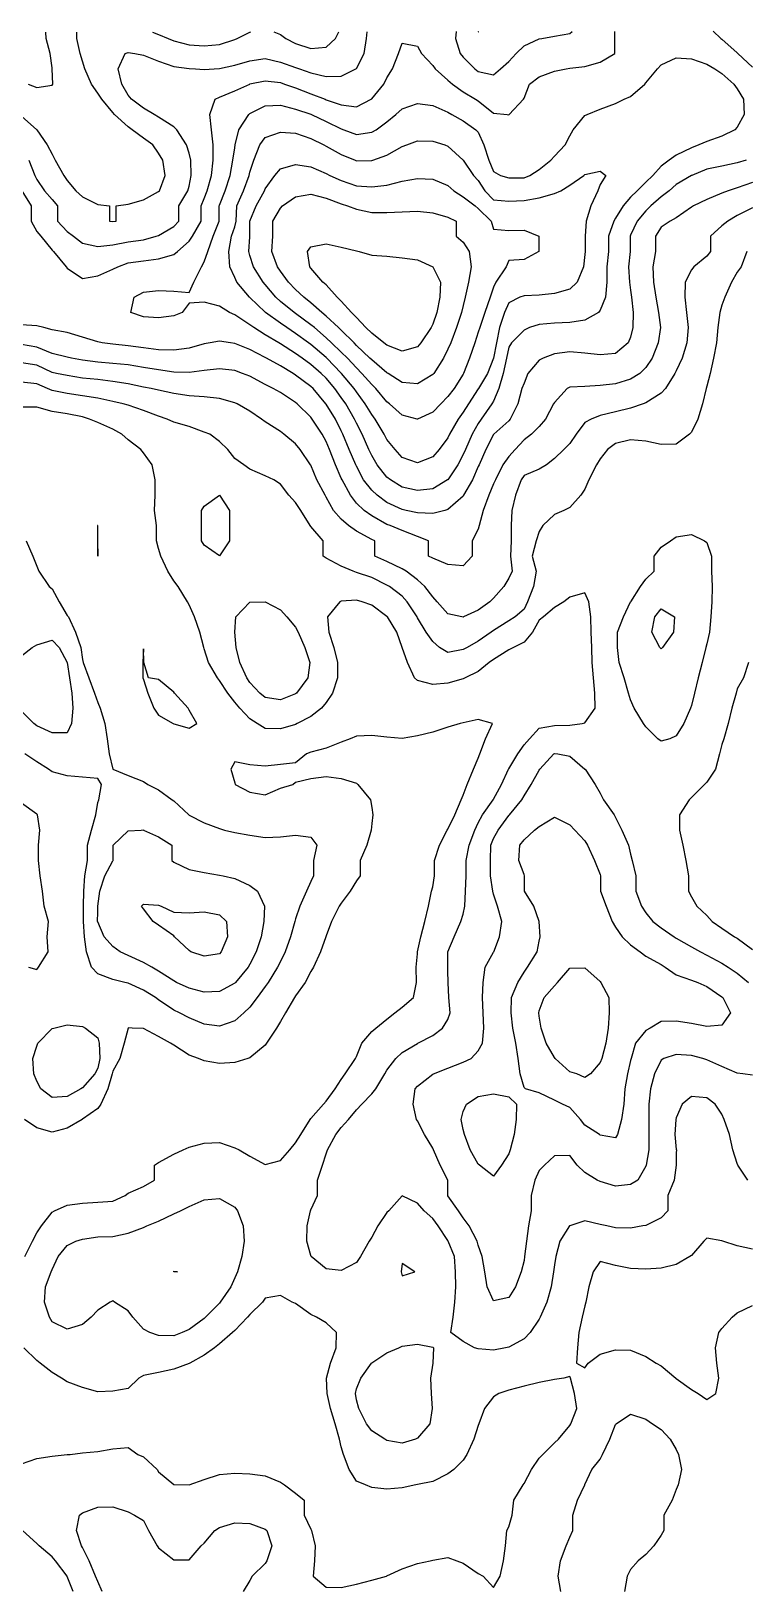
# Model space of a CAD drawing. Header units: inches. Extents: x 450896 to 463247, y 7386701 to 7399440.
# Drawn here: x 456717 to 458089, y 7396433 to 7399431 of the extents above; entities that cross this region are included whole.
import ezdxf

# ---------------------------------------------------------------- set-up
doc = ezdxf.new("R2010")
doc.units = ezdxf.units.IN
doc.header["$MEASUREMENT"] = 0

msp = doc.modelspace()

# ---------------------------------------------------------------- linework, layer by layer
for points, elevation in [([(456698, 7399267.8), (456727.2, 7399241.7), (456727.3, 7399241.6), (456747.4, 7399212.4), (456756.6, 7399194.8), (456762.8, 7399183.1), (456779.3, 7399153.8), (456785.9, 7399144.2), (456802.6, 7399124.5), (456815.2, 7399112.9), (456844.5, 7399098), (456866.9, 7399095.2), (456866.9, 7399066), (456873.7, 7399065.3), (456879.9, 7399066), (456879.9, 7399095.2), (456903, 7399098.4), (456932.3, 7399106.8), (456961.6, 7399122.9), (456963.4, 7399124.5), (456974.4, 7399153.8), (456969.5, 7399183.1), (456961.6, 7399196.7), (456950.2, 7399212.4), (456932.3, 7399225.8), (456910.7, 7399241.7), (456903, 7399247.1), (456877.1, 7399271), (456873.7, 7399274.7), (456852.3, 7399300.3), (456844.5, 7399312), (456832.8, 7399329.5), (456820, 7399358.8), (456815.2, 7399373.9), (456810.5, 7399388.1), (456804.3, 7399417.4), (456804.6, 7399429.3)], 840), ([(456698.5, 7399124.5), (456716.5, 7399095.2), (456716.5, 7399066), (456727.3, 7399046), (456735, 7399036.7), (456756.6, 7399010.2), (456759.2, 7399007.4), (456783.9, 7398978.1), (456785.9, 7398975.5), (456815.2, 7398955.8), (456844.5, 7398960.8), (456873.7, 7398973.5), (456882.9, 7398978.1), (456903, 7398985.6), (456932.3, 7398989.7), (456961.6, 7398993.4), (456990.9, 7399001.7), (456997.9, 7399007.4), (457020.2, 7399027.4), (457026.5, 7399036.7), (457043.2, 7399066), (457043.2, 7399095.2), (457049.5, 7399109.5), (457055.3, 7399124.5), (457063.2, 7399153.8), (457066.4, 7399183.1), (457066.3, 7399212.4), (457063.3, 7399241.7), (457060, 7399271), (457070.6, 7399300.3), (457078.8, 7399304.3), (457108, 7399316.8), (457136.8, 7399329.5), (457137.3, 7399329.7), (457166.6, 7399335.5), (457195.9, 7399332.3), (457203.9, 7399329.5), (457225.2, 7399322.1), (457254.5, 7399310.7), (457282.1, 7399300.3), (457283.8, 7399299.5), (457313, 7399289.9), (457342.3, 7399285.8), (457370.5, 7399300.3), (457371.6, 7399301.2), (457394.7, 7399329.5), (457400.9, 7399341.6), (457411.3, 7399358.8), (457422.9, 7399388.1), (457430.2, 7399408.4), (457459.5, 7399402.6), (457467.5, 7399388.1), (457488.8, 7399365.4), (457493.3, 7399358.8), (457518.1, 7399337.3), (457526.7, 7399329.5), (457547.3, 7399314.4), (457571.1, 7399300.3), (457576.6, 7399297), (457605.9, 7399273.5), (457632.4, 7399271), (457635.2, 7399270.5), (457636.1, 7399271), (457663.4, 7399300.3), (457664.5, 7399302.7), (457675.2, 7399329.5), (457693.8, 7399343.2), (457723.1, 7399354.1), (457745.5, 7399358.8), (457752.4, 7399360), (457781.6, 7399363.2), (457810.9, 7399371.9), (457838.9, 7399388.1), (457839, 7399417.4), (457839.4, 7399431)], 880), ([(456710.4, 7399329.5), (456727.3, 7399323), (456756.6, 7399327.3), (456758, 7399329.5), (456756.8, 7399358.8), (456756.6, 7399360.5), (456753.1, 7399388.1), (456745.5, 7399417.4), (456744.6, 7399429.2)], 820), ([(456711.8, 7399183.1), (456723.5, 7399153.8), (456727.3, 7399146), (456742.3, 7399124.5), (456756.6, 7399107.5), (456767.1, 7399095.2), (456767.1, 7399066), (456785.9, 7399046), (456798, 7399036.7), (456815.2, 7399023.5), (456844.5, 7399017.1), (456873.7, 7399020.3), (456903, 7399026), (456932.3, 7399029.9), (456957, 7399036.7), (456961.6, 7399038.3), (456990.9, 7399055.6), (457000.5, 7399066), (457000.5, 7399095.2), (457018.1, 7399124.5), (457020.2, 7399133.3), (457024.5, 7399153.8), (457023.5, 7399183.1), (457020.2, 7399196.4), (457015, 7399212.4), (456996.4, 7399241.7), (456990.9, 7399247.3), (456961.6, 7399266.1), (456952.8, 7399271), (456932.3, 7399283.4), (456909.6, 7399300.3), (456903, 7399308.2), (456890.6, 7399329.5), (456883.8, 7399358.8), (456897.6, 7399388.1), (456903, 7399390.2), (456916.2, 7399388.1), (456932.3, 7399385), (456961.6, 7399373.5), (456990.9, 7399363.2), (457020.2, 7399359.5), (457032.4, 7399358.8), (457049.5, 7399357.7), (457068.2, 7399358.8), (457078.8, 7399359.4), (457108, 7399366.2), (457137.3, 7399374.1), (457166.6, 7399378.5), (457195.9, 7399371.7), (457225.2, 7399361.3), (457232.5, 7399358.8), (457254.5, 7399351.2), (457283.8, 7399344.4), (457313, 7399344.7), (457341.2, 7399358.8), (457342.3, 7399359.8), (457357.2, 7399388.1), (457361.5, 7399417.4), (457362.5, 7399430.2)], 860), ([(456949.7, 7399429.5), (456961.6, 7399425), (456980, 7399417.4), (456990.9, 7399412.9), (457020.2, 7399404.9), (457049.5, 7399403.2), (457078.8, 7399405.5), (457108, 7399415.6), (457112.9, 7399417.4), (457137.3, 7399429.3), (457139.1, 7399429.8)], 840), ([(457183.5, 7399429.9), (457195.9, 7399424.6), (457206.3, 7399417.4), (457225.2, 7399407.7), (457254.5, 7399397.8), (457283.8, 7399400.7), (457301.9, 7399417.4), (457308.4, 7399430.1)], 840), ([(457533.8, 7399430.5), (457533, 7399417.4), (457542, 7399388.1), (457547.3, 7399381.3), (457570, 7399358.8), (457576.6, 7399353.8), (457605.9, 7399347.3), (457619.5, 7399358.8), (457635.2, 7399372.8), (457649.7, 7399388.1), (457664.5, 7399403.1), (457693.8, 7399416.5), (457699, 7399417.4), (457723.1, 7399421.5), (457752.4, 7399426.7), (457757.3, 7399430.9)], 860), ([(457576.6, 7399430.6), (457576.6, 7399430.3), (457577.8, 7399430.6)], 840), ([(458028.3, 7399431.3), (458042.8, 7399417.4), (458045.2, 7399415.7), (458074.5, 7399389.4), (458075.7, 7399388.1), (458103.8, 7399362.1)], 880), ([(457517.5, 7398568.1), (457488.8, 7398551.1), (457459.5, 7398547.5), (457430.2, 7398554.1), (457407.4, 7398568.1), (457400.9, 7398573.5), (457382, 7398597.4), (457371.6, 7398615), (457366.2, 7398626.7), (457353, 7398655.9), (457342.3, 7398677.1), (457338.5, 7398685.2), (457321.5, 7398714.5), (457313, 7398726.6), (457300.5, 7398743.8), (457283.8, 7398763.6), (457274.3, 7398773.1), (457254.5, 7398790.3), (457237.9, 7398802.4), (457225.2, 7398811.4), (457195.9, 7398829.9), (457192.9, 7398831.7), (457166.6, 7398847.3), (457144.9, 7398861), (457137.3, 7398866.5), (457108, 7398885.9), (457098.2, 7398890.2), (457078.8, 7398902.1), (457049.5, 7398910.2), (457020.2, 7398908.2), (457007.1, 7398890.2), (456990.9, 7398883.5), (456961.6, 7398879.7), (456932.3, 7398881.6), (456908.4, 7398890.2), (456914.5, 7398919.5), (456932.3, 7398929), (456961.6, 7398932.2), (456990.9, 7398931.3), (457020.2, 7398928.4), (457029.1, 7398948.8), (457044.3, 7398978.1), (457049.5, 7398987.5), (457056.1, 7399007.4), (457066.8, 7399036.7), (457078.2, 7399066), (457078.2, 7399095.2), (457078.8, 7399096.6), (457089.5, 7399124.5), (457099.3, 7399153.8), (457104.6, 7399183.1), (457108, 7399206.9), (457109, 7399212.4), (457116, 7399241.7), (457135.1, 7399271), (457137.3, 7399272.9), (457166.6, 7399287.9), (457195.9, 7399288.7), (457225.2, 7399281.5), (457254.5, 7399271.5), (457255.5, 7399271), (457283.8, 7399257.5), (457313, 7399243.3), (457317.6, 7399241.7), (457342.3, 7399232.8), (457371.6, 7399237.1), (457379.8, 7399241.7), (457400.9, 7399256.6), (457418.1, 7399271), (457430.2, 7399282.2), (457459.5, 7399292.2), (457488.8, 7399288.4), (457518.1, 7399275.7), (457525.9, 7399271), (457547.3, 7399258.7), (457572.1, 7399241.7), (457576.6, 7399236.8), (457587.1, 7399212.4), (457596.6, 7399183.1), (457605.9, 7399161.1), (457619.3, 7399153.8), (457635.2, 7399148.9), (457664.5, 7399149.2), (457675.7, 7399153.8), (457693.8, 7399165.3), (457716, 7399183.1), (457723.1, 7399191.1), (457743.5, 7399212.4), (457752.4, 7399230.1), (457758.8, 7399241.7), (457781.6, 7399268.9), (457785.8, 7399271), (457810.9, 7399281.1), (457840.2, 7399292.3), (457857.2, 7399300.3), (457869.5, 7399305.4), (457896.9, 7399329.5), (457898.8, 7399331.9), (457921.2, 7399358.8), (457928.1, 7399366.5), (457957.4, 7399380.1), (457986.7, 7399378), (458015.9, 7399367.9), (458031.3, 7399358.8), (458045.2, 7399350), (458068, 7399329.5), (458074.5, 7399320.1), (458086.6, 7399300.3), (458087.7, 7399271), (458074.5, 7399246.7), (458070.1, 7399241.7), (458045.2, 7399229.2), (458015.9, 7399218.9), (458000.8, 7399212.4), (457986.7, 7399206.7), (457957.4, 7399192.8), (457943.4, 7399183.1), (457928.1, 7399171.5), (457912.1, 7399153.8), (457898.8, 7399141), (457882.4, 7399124.5), (457869.5, 7399111.9), (457855, 7399095.2), (457840.2, 7399071.4), (457837.1, 7399066), (457826.7, 7399036.7), (457826.7, 7399007.4), (457824.1, 7398978.1), (457823.6, 7398948.8), (457821.3, 7398919.5), (457810.9, 7398894.4), (457807.5, 7398890.2), (457781.6, 7398875.3), (457752.4, 7398870.6), (457723.1, 7398869.6), (457693.8, 7398867.2), (457675.3, 7398861), (457664.5, 7398856.3), (457640.5, 7398831.7), (457635.2, 7398823.5), (457630.5, 7398802.4), (457624.6, 7398773.1), (457615.8, 7398743.8), (457605.9, 7398719.5), (457602.7, 7398714.5), (457582.2, 7398685.2), (457576.6, 7398676.7), (457564.9, 7398655.9), (457551.8, 7398626.7), (457547.3, 7398616.9), (457537.4, 7398597.4), (457518.1, 7398568.5), (457517.5, 7398568.1)], 900), ([(457501, 7398626.7), (457488.8, 7398612.3), (457459.5, 7398600.7), (457430.2, 7398611.5), (457416.7, 7398626.7), (457400.9, 7398645.9), (457395.4, 7398655.9), (457377.9, 7398685.2), (457371.6, 7398693.8), (457359.1, 7398714.5), (457342.3, 7398737.4), (457337.9, 7398743.8), (457313.6, 7398773.1), (457313, 7398773.7), (457285.1, 7398802.4), (457283.8, 7398803.6), (457254.5, 7398828.6), (457250.2, 7398831.7), (457225.2, 7398849.5), (457208.1, 7398861), (457195.9, 7398869.6), (457167.1, 7398890.2), (457166.6, 7398890.7), (457137.3, 7398918.7), (457136.5, 7398919.5), (457112.4, 7398948.8), (457108, 7398957.7), (457098.9, 7398978.1), (457097, 7399007.4), (457101.7, 7399036.7), (457108, 7399055.1), (457110.9, 7399066), (457111.9, 7399095.2), (457124.7, 7399124.5), (457135.9, 7399153.8), (457137.3, 7399159.8), (457144.6, 7399183.1), (457156.5, 7399212.4), (457166.6, 7399226.5), (457195.9, 7399237.2), (457225.2, 7399234.9), (457254.5, 7399225.1), (457279.2, 7399212.4), (457283.8, 7399210.1), (457313, 7399193.8), (457339.9, 7399183.1), (457342.3, 7399182.1), (457371.6, 7399182.6), (457373.4, 7399183.1), (457400.9, 7399193), (457430.2, 7399209.2), (457439.1, 7399212.4), (457459.5, 7399220.6), (457488.8, 7399219.9), (457512.5, 7399212.4), (457518.1, 7399210.4), (457547.3, 7399183.1), (457547.3, 7399183), (457567.1, 7399153.8), (457576.6, 7399144.3), (457589, 7399124.5), (457605.9, 7399107.2), (457635.2, 7399104.3), (457664.5, 7399105.9), (457693.8, 7399110.9), (457723.1, 7399119.3), (457735.1, 7399124.5), (457752.4, 7399134.8), (457779.3, 7399153.8), (457781.6, 7399155.9), (457810.9, 7399161.8), (457821.8, 7399153.8), (457810.9, 7399136.6), (457806.8, 7399124.5), (457793.2, 7399095.2), (457784, 7399066), (457782.1, 7399036.7), (457782.1, 7399007.4), (457781.6, 7399001.7), (457779.1, 7398978.1), (457766.8, 7398948.8), (457752.4, 7398934.8), (457723.1, 7398926.5), (457693.8, 7398923.6), (457664.5, 7398922.5), (457656.3, 7398919.5), (457635.2, 7398908.7), (457627.2, 7398890.2), (457617.6, 7398861), (457611.9, 7398831.7), (457605.9, 7398802.4), (457605.9, 7398802.3), (457594.3, 7398773.1), (457576.8, 7398743.8), (457576.6, 7398743.6), (457557.6, 7398714.5), (457547.3, 7398698.5), (457537.8, 7398685.2), (457521.4, 7398655.9), (457518.1, 7398649.1), (457501, 7398626.7)], 920), ([(458091.9, 7399183.1), (458074.5, 7399178), (458045.2, 7399171.9), (458015.9, 7399166.1), (457987.5, 7399153.8), (457986.7, 7399153.4), (457957.4, 7399136.3), (457943.6, 7399124.5), (457928.1, 7399112.4), (457908.5, 7399095.2), (457898.8, 7399085.8), (457882.3, 7399066), (457869.5, 7399038.6), (457868.7, 7399036.7), (457868.7, 7399007.4), (457865.6, 7398978.1), (457867.3, 7398948.8), (457869.5, 7398932.9), (457871.5, 7398919.5), (457874.6, 7398890.2), (457874.1, 7398861), (457869.5, 7398842.8), (457864.9, 7398831.7), (457840.2, 7398811.2), (457810.9, 7398808.8), (457781.6, 7398812.1), (457752.4, 7398814.8), (457723.1, 7398810.7), (457701.2, 7398802.4), (457693.8, 7398798.6), (457672, 7398773.1), (457664.5, 7398754.2), (457660.3, 7398743.8), (457652.7, 7398714.5), (457638.1, 7398685.2), (457635.2, 7398681.5), (457606.5, 7398655.9), (457605.9, 7398655.3), (457591.1, 7398626.7), (457578, 7398597.4), (457576.6, 7398594.1), (457565.1, 7398568.1), (457548.4, 7398538.8), (457547.3, 7398537.1), (457518.1, 7398511.2), (457512.1, 7398509.5), (457488.8, 7398503.4), (457459.5, 7398505), (457437.9, 7398509.5), (457430.2, 7398511.1), (457400.9, 7398524.8), (457381.9, 7398538.8), (457371.6, 7398548.2), (457356, 7398568.1), (457342.3, 7398594.6), (457341, 7398597.4), (457328.3, 7398626.7), (457316.2, 7398655.9), (457313, 7398662.6), (457301.6, 7398685.2), (457283.8, 7398714.1), (457283.5, 7398714.5), (457258.7, 7398743.8), (457254.5, 7398748), (457225.2, 7398769.9), (457220.3, 7398773.1), (457195.9, 7398787.7), (457169, 7398802.4), (457166.6, 7398803.7), (457137.3, 7398818.7), (457108, 7398830.5), (457099.8, 7398831.7), (457078.8, 7398835.1), (457060.9, 7398831.7), (457049.5, 7398829.8), (457020.2, 7398821.7), (456990.9, 7398817.8), (456961.6, 7398818.6), (456932.3, 7398822.2), (456903, 7398825.8), (456873.7, 7398829), (456853.2, 7398831.7), (456844.5, 7398833.7), (456815.2, 7398842.9), (456785.9, 7398851.6), (456756.6, 7398856.8), (456740.6, 7398861), (456727.3, 7398864.6), (456698, 7398866.7)], 880), ([(457459.9, 7398685.2), (457459.5, 7398685), (457458.7, 7398685.2), (457430.2, 7398692.4), (457405.9, 7398714.5), (457400.9, 7398718.5), (457379.4, 7398743.8), (457371.6, 7398751.4), (457352.6, 7398773.1), (457342.3, 7398783.4), (457324.7, 7398802.4), (457313, 7398814), (457294.3, 7398831.7), (457283.8, 7398841.6), (457261.2, 7398861), (457254.5, 7398866.6), (457225.2, 7398888.1), (457222.2, 7398890.2), (457195.9, 7398911.6), (457187.2, 7398919.5), (457166.6, 7398944.1), (457162.7, 7398948.8), (457143.9, 7398978.1), (457137.3, 7398999.9), (457135.3, 7399007.4), (457137.3, 7399035.9), (457137.4, 7399036.7), (457137.4, 7399066), (457149, 7399095.2), (457165, 7399124.5), (457166.6, 7399128), (457185.3, 7399153.8), (457195.9, 7399166.4), (457225.2, 7399175), (457254.5, 7399170.3), (457283.8, 7399157.5), (457291, 7399153.8), (457313, 7399144), (457342.3, 7399133.6), (457371.6, 7399132.2), (457400.9, 7399135.1), (457430.2, 7399142.9), (457459.5, 7399147.8), (457488.8, 7399146.5), (457518.1, 7399134.7), (457529.3, 7399124.5), (457547.3, 7399112.7), (457570.6, 7399095.2), (457576.6, 7399090.5), (457601.6, 7399066), (457605.9, 7399050.4), (457635.2, 7399047.8), (457664.5, 7399048.6), (457692.8, 7399036.7), (457692.8, 7399007.4), (457664.5, 7398992.4), (457635.2, 7398989.9), (457630.1, 7398978.1), (457610.1, 7398948.8), (457605.9, 7398938.6), (457599.2, 7398919.5), (457589.1, 7398890.2), (457579.3, 7398861), (457576.6, 7398852.5), (457570.1, 7398831.7), (457559.7, 7398802.4), (457548, 7398773.1), (457547.3, 7398771.8), (457529.9, 7398743.8), (457518.1, 7398728.3), (457504.2, 7398714.5), (457488.8, 7398698.2), (457459.9, 7398685.2)], 940), ([(458103.8, 7399140), (458074.5, 7399130.1), (458057.1, 7399124.5), (458045.2, 7399119.9), (458015.9, 7399107.8), (457990.3, 7399095.2), (457986.7, 7399093), (457957.4, 7399072.3), (457945.6, 7399066), (457928.1, 7399054.5), (457917.6, 7399036.7), (457917.6, 7399007.4), (457912.6, 7398978.1), (457913.6, 7398948.8), (457918, 7398919.5), (457923.3, 7398890.2), (457927.1, 7398861), (457922.8, 7398831.7), (457911, 7398802.4), (457898.8, 7398784.4), (457887.2, 7398773.1), (457869.5, 7398761.7), (457840.2, 7398752.8), (457810.9, 7398749.9), (457781.6, 7398747.7), (457752.4, 7398746.5), (457747.6, 7398743.8), (457723.1, 7398717.2), (457721.5, 7398714.5), (457706.1, 7398685.2), (457693.8, 7398670.7), (457679.2, 7398655.9), (457664.5, 7398644.9), (457647.2, 7398626.7), (457635.2, 7398613), (457624, 7398597.4), (457609.6, 7398568.1), (457605.9, 7398560.5), (457597, 7398538.8), (457585.9, 7398509.5), (457578.4, 7398480.2), (457576.6, 7398473.6), (457564.9, 7398450.9), (457564.9, 7398421.6), (457547.3, 7398402.9), (457518.1, 7398405.5), (457488.8, 7398417.5), (457480.9, 7398421.6), (457480.9, 7398450.9), (457459.5, 7398459.3), (457430.2, 7398471), (457406.9, 7398480.2), (457400.9, 7398482.5), (457371.6, 7398498.9), (457357.1, 7398509.5), (457342.3, 7398523.5), (457330.6, 7398538.8), (457314.5, 7398568.1), (457313, 7398571.3), (457301.7, 7398597.4), (457290.2, 7398626.7), (457283.8, 7398642), (457276.4, 7398655.9), (457256.9, 7398685.2), (457254.5, 7398688.5), (457227.9, 7398714.5), (457225.2, 7398716.8), (457195.9, 7398736), (457182, 7398743.8), (457166.6, 7398751.8), (457137.3, 7398767.7), (457123.3, 7398773.1), (457108, 7398778.3), (457078.8, 7398781.9), (457049.5, 7398778.7), (457020.2, 7398774.8), (456990.9, 7398775.1), (456961.6, 7398779.7), (456932.3, 7398784.3), (456903, 7398789.2), (456873.7, 7398791.8), (456844.5, 7398794.7), (456815.2, 7398798.2), (456793.8, 7398802.4), (456785.9, 7398804.2), (456756.6, 7398811.1), (456727.3, 7398823.5), (456698, 7398828.5)], 860), ([(457490.8, 7398773.1), (457488.8, 7398770.6), (457459.5, 7398752.8), (457430.2, 7398755.7), (457403, 7398773.1), (457400.9, 7398774.2), (457371.6, 7398798.8), (457368.1, 7398802.4), (457342.3, 7398826.8), (457337.5, 7398831.7), (457313, 7398855.9), (457307.6, 7398861), (457283.8, 7398883.4), (457275.5, 7398890.2), (457254.5, 7398908.6), (457241, 7398919.5), (457225.2, 7398934.6), (457211.5, 7398948.8), (457195.9, 7398969.9), (457190.3, 7398978.1), (457179.4, 7399007.4), (457181.6, 7399036.7), (457181.6, 7399066), (457195.9, 7399091.1), (457199.7, 7399095.2), (457225.2, 7399112.7), (457254.5, 7399117.8), (457283.8, 7399110.2), (457313, 7399099.4), (457324.9, 7399095.2), (457342.3, 7399088.7), (457371.6, 7399082.6), (457400.9, 7399082.4), (457430.2, 7399083.5), (457459.5, 7399085.1), (457488.8, 7399082), (457518.1, 7399073.7), (457534.1, 7399066), (457534.1, 7399036.7), (457547.3, 7399025.2), (457559.3, 7399007.4), (457562.7, 7398978.1), (457557.9, 7398948.8), (457551.4, 7398919.5), (457547.3, 7398903.5), (457544.1, 7398890.2), (457534.5, 7398861), (457523.5, 7398831.7), (457518.1, 7398819.4), (457509.4, 7398802.4), (457490.8, 7398773.1)], 960), ([(458103.8, 7399091.4), (458074.5, 7399076.8), (458056.5, 7399066), (458045.2, 7399057.1), (458023.4, 7399036.7), (458023.4, 7399007.4), (458015.9, 7398998.5), (457991, 7398978.1), (457986.7, 7398972.2), (457974.6, 7398948.8), (457973.8, 7398919.5), (457977.3, 7398890.2), (457980.2, 7398861), (457978, 7398831.7), (457968.9, 7398802.4), (457957.4, 7398778.1), (457954.9, 7398773.1), (457936.5, 7398743.8), (457928.1, 7398734.7), (457898.8, 7398716.5), (457893.6, 7398714.5), (457869.5, 7398705.9), (457840.2, 7398699.2), (457810.9, 7398692.1), (457793.7, 7398685.2), (457781.6, 7398678.3), (457764.8, 7398655.9), (457752.4, 7398638.4), (457740.9, 7398626.7), (457723.1, 7398609.4), (457707.5, 7398597.4), (457693.8, 7398588.7), (457664.5, 7398576.4), (457659.2, 7398568.1), (457648, 7398538.8), (457640.9, 7398509.5), (457639.8, 7398480.2), (457639.8, 7398450.9), (457638.4, 7398421.6), (457641.5, 7398392.4), (457635.2, 7398379), (457626, 7398363.1), (457605.9, 7398340.5), (457598.5, 7398333.8), (457576.6, 7398317.7), (457548.3, 7398304.5), (457547.3, 7398304.1), (457545.1, 7398304.5), (457518.1, 7398310.6), (457497.6, 7398333.8), (457488.8, 7398343.3), (457473.6, 7398363.1), (457459.5, 7398376.2), (457437.7, 7398392.4), (457430.2, 7398396.8), (457400.9, 7398411.2), (457377.7, 7398421.6), (457377.7, 7398450.9), (457371.6, 7398453.7), (457342.3, 7398469.3), (457326.6, 7398480.2), (457313, 7398492.7), (457297.9, 7398509.5), (457283.8, 7398534.9), (457281.7, 7398538.8), (457266.3, 7398568.1), (457254.5, 7398596.4), (457254, 7398597.4), (457234.1, 7398626.7), (457225.2, 7398637.3), (457202.5, 7398655.9), (457195.9, 7398661.1), (457166.6, 7398679.6), (457159.7, 7398685.2), (457137.3, 7398700.4), (457112.7, 7398714.5), (457108, 7398716.7), (457078.8, 7398724.7), (457049.5, 7398727.8), (457020.2, 7398729.9), (456990.9, 7398734.4), (456961.6, 7398740.5), (456947.1, 7398743.8), (456932.3, 7398746.7), (456903, 7398753.2), (456873.7, 7398757.4), (456844.5, 7398761.2), (456815.2, 7398763.8), (456785.9, 7398768.9), (456765.2, 7398773.1), (456756.6, 7398774.9), (456727.3, 7398788.9), (456698, 7398793.1)], 840), ([(458092.9, 7399007.4), (458082, 7398978.1), (458074.5, 7398967.8), (458063.7, 7398948.8), (458050.5, 7398919.5), (458045.2, 7398904.1), (458041.1, 7398890.2), (458037.2, 7398861), (458034.5, 7398831.7), (458029.1, 7398802.4), (458022.3, 7398773.1), (458015.9, 7398748.6), (458014.6, 7398743.8), (458007.6, 7398714.5), (457999.1, 7398685.2), (457986.7, 7398660.1), (457982.7, 7398655.9), (457957.4, 7398637.1), (457928.1, 7398636.1), (457898.8, 7398642.4), (457869.5, 7398645.1), (457840.2, 7398638.1), (457825.3, 7398626.7), (457810.9, 7398608.8), (457803.7, 7398597.4), (457789.4, 7398568.1), (457781.6, 7398550.5), (457773.5, 7398538.8), (457752.4, 7398514.8), (457741, 7398509.5), (457723.1, 7398501.3), (457700.6, 7398480.2), (457693.8, 7398468.6), (457688.1, 7398450.9), (457680.2, 7398421.6), (457687.9, 7398392.4), (457682.9, 7398363.1), (457671.4, 7398333.8), (457664.5, 7398319.2), (457647.8, 7398304.5), (457635.2, 7398296.8), (457605.9, 7398278.5), (457601.1, 7398275.2), (457576.6, 7398257.9), (457555.1, 7398245.9), (457547.3, 7398241.6), (457518.1, 7398236.1), (457502.1, 7398245.9), (457488.8, 7398257), (457476.5, 7398275.2), (457459.5, 7398303.1), (457458.8, 7398304.5), (457440, 7398333.8), (457430.2, 7398344.6), (457405.6, 7398363.1), (457400.9, 7398365.8), (457371.6, 7398380.1), (457342.3, 7398390.2), (457336.1, 7398392.4), (457313, 7398402), (457283.8, 7398417.4), (457278.2, 7398421.6), (457278.2, 7398450.9), (457254.5, 7398478.2), (457253.1, 7398480.2), (457235.3, 7398509.5), (457225.2, 7398524.7), (457212.2, 7398538.8), (457195.9, 7398559.8), (457183.5, 7398568.1), (457166.6, 7398575.8), (457137.3, 7398588.6), (457125.8, 7398597.4), (457108, 7398609.4), (457094.7, 7398626.7), (457078.8, 7398641.9), (457060, 7398655.9), (457049.5, 7398660.2), (457020.2, 7398670.9), (456990.9, 7398679.5), (456977.9, 7398685.2), (456961.6, 7398690.6), (456932.3, 7398701.7), (456903, 7398711.7), (456893.4, 7398714.5), (456873.7, 7398719.1), (456844.5, 7398725.2), (456815.2, 7398729.8), (456785.9, 7398734.6), (456756.6, 7398739.8), (456747.7, 7398743.8), (456727.3, 7398753), (456698, 7398756)], 820), ([(457466.2, 7398831.7), (457459.5, 7398824.4), (457430.2, 7398815.5), (457400.9, 7398827.1), (457394.8, 7398831.7), (457371.6, 7398850.2), (457360.5, 7398861), (457342.3, 7398880.3), (457332.6, 7398890.2), (457313, 7398912.2), (457305.3, 7398919.5), (457283.8, 7398943.2), (457277.6, 7398948.8), (457254.5, 7398975.2), (457252.4, 7398978.1), (457248, 7399007.4), (457254.5, 7399016.2), (457283.8, 7399022.1), (457313, 7399015.9), (457342.3, 7399008.7), (457347.5, 7399007.4), (457371.6, 7399000.6), (457400.9, 7398998.7), (457430.2, 7398995.6), (457459.5, 7398991.7), (457488.8, 7398978.1), (457488.8, 7398978.1), (457503.9, 7398948.8), (457502.8, 7398919.5), (457496.6, 7398890.2), (457488.8, 7398867.6), (457485.6, 7398861), (457466.2, 7398831.7)], 980), ([(458094.8, 7397220.9), (458075.7, 7397250.2), (458074.5, 7397253.2), (458066.5, 7397279.4), (458059.6, 7397308.7), (458049.8, 7397338), (458045.2, 7397347.8), (458032.2, 7397367.3), (458015.9, 7397379.6), (457986.7, 7397382.2), (457968.9, 7397367.3), (457957.4, 7397341.1), (457956.8, 7397338), (457954.4, 7397308.7), (457957.4, 7397280.2), (457957.5, 7397279.4), (457957.4, 7397273.7), (457957, 7397250.2), (457953.1, 7397220.9), (457941.4, 7397191.6), (457941.4, 7397162.3), (457928.1, 7397148.5), (457898.8, 7397134.2), (457892.8, 7397133), (457869.5, 7397128.8), (457840.2, 7397129.5), (457823.8, 7397133), (457810.9, 7397135.7), (457781.6, 7397142.7), (457752.4, 7397133.5), (457751.9, 7397133), (457733.3, 7397103.7), (457725.7, 7397074.4), (457723.1, 7397058.1), (457721.3, 7397045.1), (457716.9, 7397015.9), (457708.6, 7396986.6), (457695.8, 7396957.3), (457693.8, 7396953.8), (457676.6, 7396928), (457664.5, 7396916), (457635.2, 7396900.1), (457628.7, 7396898.7), (457605.9, 7396893.8), (457576.6, 7396896.5), (457569.3, 7396898.7), (457547.3, 7396910.6), (457523.5, 7396928), (457528, 7396957.3), (457531.6, 7396986.6), (457533.3, 7397015.9), (457533, 7397045.1), (457530.5, 7397074.4), (457518.7, 7397103.7), (457518.1, 7397104.8), (457499.4, 7397133), (457488.8, 7397147.1), (457472.4, 7397162.3), (457459.5, 7397176.7), (457430.2, 7397190.7), (457404.2, 7397162.3), (457400.9, 7397158.9), (457383.6, 7397133), (457371.6, 7397111.5), (457366.9, 7397103.7), (457349.8, 7397074.4), (457342.3, 7397062.7), (457313, 7397047.3), (457283.8, 7397050.4), (457255.2, 7397074.4), (457254.5, 7397075.9), (457246.5, 7397103.7), (457247.4, 7397133), (457253.5, 7397162.3), (457254.5, 7397164.2), (457267.2, 7397191.6), (457267.2, 7397220.9), (457276.8, 7397250.2), (457283.8, 7397271.6), (457286.3, 7397279.4), (457302.6, 7397308.7), (457313, 7397322.5), (457326.6, 7397338), (457342.3, 7397356.3), (457352.8, 7397367.3), (457371.6, 7397387.3), (457379.3, 7397396.6), (457396.6, 7397425.9), (457400.9, 7397432.5), (457418, 7397455.2), (457430.2, 7397466.4), (457459.5, 7397484.1), (457460.2, 7397484.5), (457488.8, 7397499.5), (457507.8, 7397513.7), (457518.1, 7397530.1), (457522.4, 7397543), (457520.2, 7397572.3), (457518.4, 7397601.6), (457518.1, 7397624.1), (457518, 7397630.9), (457518.1, 7397643.4), (457518.2, 7397660.2), (457530.2, 7397689.5), (457543, 7397718.8), (457547.3, 7397733), (457550.9, 7397748), (457551.9, 7397777.3), (457553.3, 7397806.6), (457553.3, 7397835.9), (457558.9, 7397865.2), (457569.7, 7397894.5), (457576.6, 7397908.5), (457584.5, 7397923.8), (457605.3, 7397953), (457605.9, 7397954.2), (457621, 7397982.3), (457634.6, 7398011.6), (457635.2, 7398012.6), (457652.3, 7398040.9), (457664.5, 7398058.5), (457674.8, 7398070.2), (457693.8, 7398090.4), (457723.1, 7398095.4), (457752.4, 7398096.4), (457776.6, 7398099.5), (457781.6, 7398101), (457801.1, 7398128.8), (457801, 7398158.1), (457797.9, 7398187.3), (457795.4, 7398216.6), (457794.7, 7398245.9), (457793.7, 7398275.2), (457793.2, 7398304.5), (457789.3, 7398333.8), (457781.6, 7398351), (457752.4, 7398342.5), (457740.9, 7398333.8), (457723.1, 7398322.8), (457701.7, 7398304.5), (457693.8, 7398298.5), (457680.6, 7398275.2), (457664.5, 7398256), (457644.2, 7398245.9), (457635.2, 7398241.4), (457605.9, 7398222.8), (457597.6, 7398216.6), (457576.6, 7398199.8), (457551, 7398187.3), (457547.3, 7398185.5), (457518.1, 7398177.3), (457488.8, 7398174.8), (457459.5, 7398182.1), (457453.6, 7398187.3), (457440.5, 7398216.6), (457430.2, 7398245.8), (457430.1, 7398245.9), (457419.7, 7398275.2), (457402, 7398304.5), (457400.9, 7398305.7), (457371.6, 7398327.4), (457353.3, 7398333.8), (457342.3, 7398336.8), (457313, 7398334.9), (457310.3, 7398333.8), (457286.2, 7398304.5), (457289, 7398275.2), (457298.5, 7398245.9), (457305.9, 7398216.6), (457305.8, 7398187.3), (457296.3, 7398158.1), (457283.8, 7398140.1), (457274.7, 7398128.8), (457254.5, 7398113.2), (457228.3, 7398099.5), (457225.2, 7398097.9), (457195.9, 7398089.5), (457166.6, 7398090.2), (457151, 7398099.5), (457137.3, 7398108.7), (457117.7, 7398128.8), (457108, 7398140.6), (457094.6, 7398158.1), (457078.8, 7398182.4), (457074.7, 7398187.3), (457057.4, 7398216.6), (457049.5, 7398242.9), (457048.4, 7398245.9), (457041.1, 7398275.2), (457030.8, 7398304.5), (457020.2, 7398327.7), (457017.2, 7398333.8), (456999, 7398363.1), (456990.9, 7398373.9), (456979.3, 7398392.4), (456966, 7398421.6), (456961.6, 7398436.2), (456957.4, 7398450.9), (456957.4, 7398480.2), (456954, 7398509.5), (456954.7, 7398538.8), (456955.2, 7398568.1), (456949, 7398597.4), (456932.3, 7398620), (456927.3, 7398626.7), (456903, 7398645.2), (456890.7, 7398655.9), (456873.7, 7398665.5), (456844.5, 7398678.3), (456828.5, 7398685.2), (456815.2, 7398689.2), (456785.9, 7398695.1), (456756.6, 7398699.5), (456727.3, 7398707.9), (456698, 7398708)], 800), ([(457097.8, 7398450.9), (457078.8, 7398422.2), (457049.5, 7398442.7), (457044.2, 7398450.9), (457044.2, 7398480.2), (457044.1, 7398509.5), (457049.5, 7398517.5), (457078.8, 7398538.5), (457097.7, 7398509.5), (457097.8, 7398480.2), (457097.8, 7398450.9)], 820), ([(456844.5, 7398421.7), (456844.5, 7398450.9), (456844.5, 7398480.2), (456844.5, 7398480.4), (456844.3, 7398480.2), (456844.3, 7398450.9), (456844.5, 7398421.7)], 780), ([(457944.7, 7398070.2), (457928.1, 7398065.4), (457922.2, 7398070.2), (457898.8, 7398092.9), (457894.6, 7398099.5), (457876.7, 7398128.8), (457869.5, 7398145.3), (457865.5, 7398158.1), (457856.9, 7398187.3), (457847.7, 7398216.6), (457844.3, 7398245.9), (457844.3, 7398275.2), (457856.1, 7398304.5), (457869.5, 7398333.4), (457869.7, 7398333.8), (457888.7, 7398363.1), (457898.8, 7398377.3), (457914.9, 7398392.4), (457914.9, 7398421.6), (457928.1, 7398438.7), (457946.1, 7398450.9), (457957.4, 7398458.8), (457986.7, 7398463.3), (458011.8, 7398450.9), (458015.9, 7398448), (458025.4, 7398421.6), (458025.4, 7398392.4), (458026.3, 7398363.1), (458025.5, 7398333.8), (458023.6, 7398304.5), (458021.4, 7398275.2), (458015.9, 7398253.1), (458014.2, 7398245.9), (458007.3, 7398216.6), (457999.7, 7398187.3), (457992.5, 7398158.1), (457986.7, 7398134.3), (457984.7, 7398128.8), (457971.7, 7398099.5), (457957.4, 7398075.8), (457944.7, 7398070.2)], 820), ([(456706.9, 7398450.9), (456719.6, 7398421.6), (456727.3, 7398402), (456731.3, 7398392.4), (456751.2, 7398363.1), (456756.6, 7398358.4), (456770.6, 7398333.8), (456785.9, 7398307.1), (456788, 7398304.5), (456801.7, 7398275.2), (456812.2, 7398245.9), (456815.2, 7398222.8), (456816.8, 7398216.6), (456827.3, 7398187.3), (456838.2, 7398158.1), (456844.5, 7398140.2), (456849.3, 7398128.8), (456858.3, 7398099.5), (456862.5, 7398070.2), (456866.8, 7398040.9), (456873.7, 7398011.8), (456873.8, 7398011.6), (456903, 7397999.6), (456932.3, 7397987.9), (456941.2, 7397982.3), (456961.6, 7397972.1), (456988, 7397953), (456990.9, 7397950.7), (457019.8, 7397923.8), (457020.2, 7397923.5), (457049.5, 7397908.4), (457078.8, 7397897.3), (457088.6, 7397894.5), (457108, 7397890.1), (457137.3, 7397884.7), (457166.6, 7397880.4), (457195.9, 7397881.8), (457225.2, 7397884.9), (457254.5, 7397880.9), (457266.1, 7397865.2), (457259.6, 7397835.9), (457259.6, 7397806.6), (457254.5, 7397795.8), (457245.9, 7397777.3), (457233.4, 7397748), (457225.2, 7397723.8), (457223.7, 7397718.8), (457215.3, 7397689.5), (457205.2, 7397660.2), (457195.9, 7397641.6), (457190.5, 7397630.9), (457172.1, 7397601.6), (457166.6, 7397593.9), (457150.9, 7397572.3), (457137.3, 7397554.2), (457125.4, 7397543), (457108, 7397527.8), (457078.8, 7397517.6), (457049.5, 7397521.5), (457020.2, 7397533.2), (457001.6, 7397543), (456990.9, 7397548), (456961.6, 7397568), (456955.4, 7397572.3), (456932.3, 7397586.5), (456903, 7397600.2), (456896.6, 7397601.6), (456873.7, 7397606.8), (456844.5, 7397618), (456832.8, 7397630.9), (456822.7, 7397660.2), (456818.8, 7397689.5), (456817.4, 7397718.8), (456817.3, 7397748), (456817.8, 7397777.3), (456819.9, 7397806.6), (456824.7, 7397835.9), (456824.7, 7397865.2), (456832.4, 7397894.5), (456840.8, 7397923.8), (456844.5, 7397947.5), (456846.9, 7397953), (456852, 7397982.3), (456844.5, 7397993.8), (456815.2, 7397996.5), (456785.9, 7397998.7), (456756.6, 7398006.7), (456749.6, 7398011.6), (456727.3, 7398025.6), (456704.2, 7398040.9)], 800), ([(457226.8, 7398158.1), (457225.2, 7398156.7), (457195.9, 7398145.2), (457166.6, 7398149.3), (457156.3, 7398158.1), (457137.3, 7398178.7), (457131.5, 7398187.3), (457117.8, 7398216.6), (457110.5, 7398245.9), (457108.3, 7398275.2), (457110.3, 7398304.5), (457137.3, 7398332.9), (457166.6, 7398333.6), (457195.9, 7398317.9), (457208.1, 7398304.5), (457225.2, 7398284.6), (457230, 7398275.2), (457242.7, 7398245.9), (457252.5, 7398216.6), (457248.6, 7398187.3), (457226.8, 7398158.1)], 820), ([(457931, 7398245.9), (457928.1, 7398243.3), (457925.5, 7398245.9), (457910.5, 7398275.2), (457916.3, 7398304.5), (457928.1, 7398320.1), (457953.7, 7398304.5), (457952.3, 7398275.2), (457931, 7398245.9)], 840), ([(456698, 7398229.7), (456718.5, 7398245.9), (456727.3, 7398250.7), (456756.6, 7398259.9), (456770.1, 7398245.9), (456785.9, 7398216.7), (456785.9, 7398216.6), (456790.4, 7398187.3), (456794.6, 7398158.1), (456796.8, 7398128.8), (456794, 7398099.5), (456785.9, 7398081.7), (456756.6, 7398081.5), (456727.3, 7398095.1), (456721.3, 7398099.5), (456698, 7398123)], 820), ([(457020.2, 7398090.3), (457035.3, 7398099.5), (457020.2, 7398125.3), (457018.7, 7398128.8), (456992.4, 7398158.1), (456990.9, 7398159.7), (456961.6, 7398184.5), (456942.4, 7398187.3), (456933.1, 7398216.6), (456932.3, 7398243.1), (456931.2, 7398216.6), (456931.6, 7398187.3), (456932.3, 7398183.9), (456941, 7398158.1), (456952.3, 7398128.8), (456961.6, 7398115.9), (456989.9, 7398099.5), (456990.9, 7398099.1), (457020.2, 7398090.3)], 780), ([(458096, 7398216.6), (458086.6, 7398187.3), (458074.5, 7398166.5), (458072.5, 7398158.1), (458064.3, 7398128.8), (458057, 7398099.5), (458048.9, 7398070.2), (458045.2, 7398059.3), (458040.7, 7398040.9), (458032.9, 7398011.6), (458015.9, 7397986.6), (458012, 7397982.3), (457986.7, 7397956.9), (457982.4, 7397953), (457963.7, 7397923.8), (457963.3, 7397894.5), (457969.9, 7397865.2), (457975.7, 7397835.9), (457980.9, 7397806.6), (457980.9, 7397777.3), (457986.7, 7397766.1), (457996.8, 7397748), (458015.9, 7397730.3), (458026.7, 7397718.8), (458045.2, 7397706.1), (458069.6, 7397689.5), (458074.5, 7397686.4), (458103.8, 7397664.6)], 800), ([(456704.4, 7397074.4), (456718.9, 7397103.7), (456727.3, 7397119.6), (456736.1, 7397133), (456756.6, 7397159.5), (456761.4, 7397162.3), (456785.9, 7397172.9), (456815.2, 7397177), (456844.5, 7397178.6), (456873.7, 7397180.5), (456897, 7397191.6), (456903, 7397196.1), (456932.3, 7397209.1), (456953.5, 7397220.9), (456953.5, 7397250.2), (456961.6, 7397255.2), (456990.9, 7397271.2), (457008.9, 7397279.4), (457020.2, 7397284.4), (457049.5, 7397292.3), (457078.8, 7397293.6), (457108, 7397283.6), (457116.4, 7397279.4), (457137.3, 7397267.4), (457166.6, 7397251.3), (457195.9, 7397259.1), (457213.9, 7397279.4), (457225.2, 7397292.7), (457234.9, 7397308.7), (457253.2, 7397338), (457254.5, 7397339.6), (457278.8, 7397367.3), (457283.8, 7397372.8), (457301.4, 7397396.6), (457313, 7397414.9), (457320.3, 7397425.9), (457340.4, 7397455.2), (457342.3, 7397459.1), (457352.7, 7397484.5), (457371.6, 7397507.2), (457379.3, 7397513.7), (457400.9, 7397531), (457415.7, 7397543), (457430.2, 7397554), (457452.1, 7397572.3), (457457.6, 7397601.6), (457457.3, 7397630.9), (457459.5, 7397656.6), (457459.8, 7397660.2), (457466.3, 7397689.5), (457473.9, 7397718.8), (457480.7, 7397748), (457486.8, 7397777.3), (457488.8, 7397785.6), (457492.5, 7397806.6), (457492.5, 7397835.9), (457502, 7397865.2), (457516.6, 7397894.5), (457518.1, 7397896.3), (457531.5, 7397923.8), (457543.7, 7397953), (457547.3, 7397961.6), (457555, 7397982.3), (457567.4, 7398011.6), (457576.6, 7398033.1), (457579.8, 7398040.9), (457590.4, 7398070.2), (457604.2, 7398099.5), (457576.6, 7398107.2), (457547.3, 7398100.9), (457541.9, 7398099.5), (457518.1, 7398092.6), (457488.8, 7398083.1), (457459.5, 7398075.6), (457430.2, 7398070.4), (457400.9, 7398073.3), (457371.6, 7398076.5), (457342.3, 7398074.9), (457330, 7398070.2), (457313, 7398063.5), (457283.8, 7398052), (457254.5, 7398044.2), (457246, 7398040.9), (457225.2, 7398023.9), (457195.9, 7398020.6), (457166.6, 7398017.7), (457137.3, 7398019.8), (457108, 7398026.1), (457100.4, 7398011.6), (457108, 7397985.2), (457108.8, 7397982.3), (457137.3, 7397967.2), (457166.6, 7397962.5), (457195.9, 7397975.3), (457219.9, 7397982.3), (457225.2, 7397986.6), (457254.5, 7397993.9), (457283.8, 7397997.4), (457313, 7397994), (457342.3, 7397984.6), (457345, 7397982.3), (457369.4, 7397953), (457371.6, 7397938.1), (457374, 7397923.8), (457371.6, 7397907), (457370.2, 7397894.5), (457362.2, 7397865.2), (457349.2, 7397835.9), (457349.2, 7397806.6), (457342.3, 7397796.9), (457330, 7397777.3), (457313, 7397754.2), (457309.1, 7397748), (457294.5, 7397718.8), (457283.8, 7397690.9), (457283.3, 7397689.5), (457273.3, 7397660.2), (457259.6, 7397630.9), (457254.5, 7397622.3), (457243.4, 7397601.6), (457225.2, 7397575.9), (457222.8, 7397572.3), (457205.9, 7397543), (457195.9, 7397526.1), (457188.4, 7397513.7), (457169.2, 7397484.5), (457166.6, 7397481), (457137.3, 7397456.6), (457133.1, 7397455.2), (457108, 7397447.4), (457078.8, 7397445.6), (457049.5, 7397450.9), (457038.2, 7397455.2), (457020.2, 7397461.5), (456990.9, 7397480.7), (456984.4, 7397484.5), (456961.6, 7397497.4), (456932.3, 7397513.1), (456910.8, 7397513.7), (456903, 7397514.2), (456902.8, 7397513.7), (456895.5, 7397484.5), (456886.9, 7397455.2), (456873.7, 7397430.9), (456872.6, 7397425.9), (456864.1, 7397396.6), (456850.4, 7397367.3), (456844.5, 7397359.1), (456815.2, 7397338.3), (456814.7, 7397338), (456785.9, 7397321.3), (456756.6, 7397313.5), (456727.3, 7397322.1), (456703.7, 7397338)], 780), ([(457648.3, 7397015.9), (457635.2, 7396995.2), (457605.9, 7396989.1), (457593.5, 7397015.9), (457589, 7397045.1), (457584.3, 7397074.4), (457576.6, 7397096.3), (457574.7, 7397103.7), (457558.9, 7397133), (457547.3, 7397148.8), (457538.4, 7397162.3), (457518.1, 7397191.1), (457517.7, 7397191.6), (457517.7, 7397220.9), (457503.1, 7397250.2), (457490.1, 7397279.4), (457488.8, 7397282.5), (457473.3, 7397308.7), (457459.5, 7397335.3), (457457.8, 7397338), (457451.3, 7397367.3), (457455, 7397396.6), (457459.5, 7397402.2), (457488.8, 7397425), (457490.6, 7397425.9), (457518.1, 7397436.6), (457547.3, 7397447.8), (457562.6, 7397455.2), (457576.6, 7397469.6), (457584.7, 7397484.5), (457587.1, 7397513.7), (457586.1, 7397543), (457584.7, 7397572.3), (457585.9, 7397601.6), (457589.8, 7397630.9), (457605.9, 7397659.5), (457606.4, 7397660.2), (457617.4, 7397689.5), (457621.6, 7397718.8), (457613.8, 7397748), (457605.9, 7397771.3), (457604.3, 7397777.3), (457599.8, 7397806.6), (457599.8, 7397835.9), (457600.4, 7397865.2), (457605.9, 7397878.5), (457614.5, 7397894.5), (457635.2, 7397922.3), (457636.6, 7397923.8), (457660.6, 7397953), (457664.5, 7397960.3), (457678.4, 7397982.3), (457693.8, 7398010), (457694.7, 7398011.6), (457721.7, 7398040.9), (457723.1, 7398041.7), (457729.4, 7398040.9), (457752.4, 7398036.5), (457781.6, 7398012), (457782, 7398011.6), (457801.4, 7397982.3), (457810.9, 7397965.5), (457817.4, 7397953), (457837.7, 7397923.8), (457840.2, 7397918.8), (457852.4, 7397894.5), (457865.4, 7397865.2), (457869.5, 7397848.5), (457872.6, 7397835.9), (457879.9, 7397806.6), (457879.9, 7397777.3), (457890.3, 7397748), (457898.8, 7397735.6), (457912.3, 7397718.8), (457928.1, 7397706.4), (457953.1, 7397689.5), (457957.4, 7397686.8), (457986.7, 7397670.1), (458003.8, 7397660.2), (458015.9, 7397654.2), (458045.2, 7397638.4), (458057, 7397630.9), (458074.5, 7397619.2), (458096.6, 7397601.6)], 820), ([(456711.1, 7397630.9), (456727.3, 7397626.1), (456730.3, 7397630.9), (456749.4, 7397660.2), (456747.4, 7397689.5), (456749.7, 7397718.8), (456741.8, 7397748), (456738.3, 7397777.3), (456734.1, 7397806.6), (456730.7, 7397835.9), (456730.7, 7397865.2), (456733, 7397894.5), (456728.8, 7397923.8), (456727.3, 7397925.4), (456698, 7397946.5)], 780), ([(457109.6, 7397601.6), (457108, 7397600), (457078.8, 7397583.8), (457049.5, 7397583), (457020.2, 7397590.4), (456996.3, 7397601.6), (456990.9, 7397604.3), (456961.6, 7397623.1), (456948.3, 7397630.9), (456932.3, 7397640.1), (456903, 7397653), (456887.6, 7397660.2), (456873.7, 7397670.7), (456857, 7397689.5), (456844.5, 7397718.2), (456844.4, 7397718.8), (456844.5, 7397736.6), (456844.6, 7397748), (456848.6, 7397777.3), (456858.2, 7397806.6), (456873.7, 7397835.5), (456874, 7397835.9), (456874, 7397865.2), (456903, 7397893.1), (456928.1, 7397894.5), (456932.3, 7397894.7), (456932.8, 7397894.5), (456961.6, 7397881.7), (456986.8, 7397865.2), (456986.8, 7397835.9), (456990.9, 7397833.1), (457020.2, 7397818.8), (457049.5, 7397813.1), (457078.8, 7397807.9), (457085.8, 7397806.6), (457108, 7397801.7), (457137.3, 7397788.2), (457152, 7397777.3), (457165.4, 7397748), (457164.1, 7397718.8), (457158.9, 7397689.5), (457149.4, 7397660.2), (457137.3, 7397636.4), (457134, 7397630.9), (457109.6, 7397601.6)], 820), ([(457844.1, 7397308.7), (457840.2, 7397302.5), (457810.9, 7397307.8), (457809.7, 7397308.7), (457781.6, 7397327), (457772.9, 7397338), (457752.4, 7397360.6), (457738.3, 7397367.3), (457723.1, 7397374.8), (457693.8, 7397389.4), (457667.1, 7397396.6), (457664.5, 7397399.4), (457656.9, 7397425.9), (457653.4, 7397455.2), (457649, 7397484.5), (457643.3, 7397513.7), (457640.1, 7397543), (457640.7, 7397572.3), (457652.8, 7397601.6), (457664.5, 7397621.5), (457671.3, 7397630.9), (457689.7, 7397660.2), (457693.8, 7397681.1), (457695.4, 7397689.5), (457693.9, 7397718.8), (457693.8, 7397719), (457683.2, 7397748), (457665.6, 7397777.3), (457665.6, 7397806.6), (457664.5, 7397808.9), (457654.3, 7397835.9), (457656.5, 7397865.2), (457664.5, 7397876), (457684.6, 7397894.5), (457693.8, 7397901.7), (457723.1, 7397919.5), (457752.4, 7397904.6), (457762.4, 7397894.5), (457781.6, 7397873.8), (457786.4, 7397865.2), (457800.1, 7397835.9), (457810.9, 7397809), (457811.8, 7397806.6), (457811.8, 7397777.3), (457822.5, 7397748), (457834, 7397718.8), (457840.2, 7397707.5), (457853.1, 7397689.5), (457869.5, 7397674), (457888.2, 7397660.2), (457898.8, 7397652), (457928.1, 7397636.2), (457936.1, 7397630.9), (457957.4, 7397616.1), (457986.7, 7397605.7), (457998.6, 7397601.6), (458015.9, 7397593.4), (458045.2, 7397573.8), (458047, 7397572.3), (458061.9, 7397543), (458045.2, 7397519.3), (458015.9, 7397516.5), (457986.7, 7397522.6), (457957.4, 7397527.1), (457928.1, 7397526.2), (457907.1, 7397513.7), (457898.8, 7397509.2), (457878.9, 7397484.5), (457870.3, 7397455.2), (457869.5, 7397451.6), (457863.8, 7397425.9), (457858.2, 7397396.6), (457856.7, 7397367.3), (457851.9, 7397338), (457844.1, 7397308.7)], 840), ([(457082.1, 7397660.2), (457078.8, 7397656.8), (457049.5, 7397652.3), (457023.7, 7397660.2), (457020.2, 7397662.7), (456992, 7397689.5), (456990.9, 7397691.3), (456961.6, 7397711.5), (456951.2, 7397718.8), (456932.3, 7397742.8), (456928.8, 7397748), (456932.3, 7397752.2), (456961.6, 7397749.8), (456966.8, 7397748), (456990.9, 7397736.7), (457020.2, 7397735.4), (457049.5, 7397737.6), (457078.8, 7397731.5), (457092.2, 7397718.8), (457094.2, 7397689.5), (457082.1, 7397660.2)], 840), ([(457792.5, 7397425.9), (457781.6, 7397418.3), (457765.8, 7397425.9), (457752.4, 7397429.8), (457724.2, 7397455.2), (457723.1, 7397457.2), (457707.3, 7397484.5), (457697.4, 7397513.7), (457693.8, 7397536.4), (457692.9, 7397543), (457693.8, 7397546.7), (457703.2, 7397572.3), (457723.1, 7397595.2), (457729.2, 7397601.6), (457752.4, 7397628.9), (457781.6, 7397629.3), (457810.9, 7397603.1), (457812.2, 7397601.6), (457827.7, 7397572.3), (457828.2, 7397543), (457826.4, 7397513.7), (457821.9, 7397484.5), (457814.2, 7397455.2), (457810.9, 7397447.7), (457792.5, 7397425.9)], 860), ([(456812, 7397396.6), (456785.9, 7397382), (456756.6, 7397380.2), (456734.8, 7397396.6), (456727.3, 7397411.3), (456721.9, 7397425.9), (456719.6, 7397455.2), (456727.3, 7397479), (456729.4, 7397484.5), (456756.6, 7397512.6), (456760.1, 7397513.7), (456785.9, 7397520.2), (456815.2, 7397516.9), (456821.2, 7397513.7), (456844.5, 7397494.6), (456847.3, 7397484.5), (456848.4, 7397455.2), (456844.5, 7397436.8), (456838.8, 7397425.9), (456815.2, 7397399), (456812, 7397396.6)], 800), ([(458103.8, 7397422.8), (458085.5, 7397425.9), (458074.5, 7397427.1), (458045.2, 7397439.5), (458015.9, 7397452.9), (458008.4, 7397455.2), (457986.7, 7397460.8), (457957.4, 7397462.8), (457933.7, 7397455.2), (457928.1, 7397451.8), (457915.3, 7397425.9), (457907.9, 7397396.6), (457904.9, 7397367.3), (457904.5, 7397338), (457904.7, 7397308.7), (457904.5, 7397279.4), (457899.5, 7397250.2), (457898.8, 7397247.8), (457883.4, 7397220.9), (457869.5, 7397212.9), (457840.2, 7397209.6), (457810.9, 7397218.3), (457805.4, 7397220.9), (457781.6, 7397236.1), (457766.8, 7397250.2), (457752.4, 7397268.4), (457723.1, 7397268.1), (457703.8, 7397250.2), (457693.8, 7397239.8), (457685.2, 7397220.9), (457678.3, 7397191.6), (457678.3, 7397162.3), (457672.9, 7397133), (457669.1, 7397103.7), (457665.7, 7397074.4), (457664.5, 7397066.7), (457659.3, 7397045.1), (457648.3, 7397015.9)], 820), ([(457621, 7397250.2), (457605.9, 7397228.6), (457578.8, 7397250.2), (457576.6, 7397251.9), (457561.2, 7397279.4), (457550, 7397308.7), (457547.3, 7397318.6), (457543.4, 7397338), (457547.3, 7397353.5), (457553.8, 7397367.3), (457576.6, 7397381.8), (457605.9, 7397387.3), (457635.2, 7397381.5), (457649.8, 7397367.3), (457649.5, 7397338), (457645.8, 7397308.7), (457638.1, 7397279.4), (457635.2, 7397271.7), (457621, 7397250.2)], 840), ([(457007.2, 7396928), (456990.9, 7396921.5), (456961.6, 7396922.6), (456944.6, 7396928), (456932.3, 7396934.4), (456912.2, 7396957.3), (456903, 7396969.9), (456876.9, 7396986.6), (456873.7, 7396989.2), (456868.7, 7396986.6), (456844.5, 7396970.8), (456832.2, 7396957.3), (456815.2, 7396943.4), (456785.9, 7396934.8), (456756.6, 7396948.7), (456751.6, 7396957.3), (456741.9, 7396986.6), (456744.3, 7397015.9), (456755, 7397045.1), (456756.6, 7397049.5), (456768.6, 7397074.4), (456785.9, 7397095.6), (456802.3, 7397103.7), (456815.2, 7397107.8), (456844.5, 7397112.3), (456873.7, 7397112.8), (456903, 7397119.3), (456932.3, 7397129.8), (456938.9, 7397133), (456961.6, 7397142.5), (456990.9, 7397156.5), (457003.9, 7397162.3), (457020.2, 7397170.7), (457049.5, 7397183.2), (457078.8, 7397186.1), (457108, 7397169.1), (457113.7, 7397162.3), (457124.3, 7397133), (457126, 7397103.7), (457121.8, 7397074.4), (457113.5, 7397045.1), (457108, 7397033.1), (457100.3, 7397015.9), (457080.3, 7396986.6), (457078.8, 7396984.7), (457052, 7396957.3), (457049.5, 7396954.9), (457020.2, 7396933.9), (457007.2, 7396928)], 800), ([(458103.8, 7397088.4), (458074.5, 7397095.1), (458047, 7397103.7), (458045.2, 7397104.5), (458015.9, 7397109.8), (458010.2, 7397103.7), (457986.7, 7397076.4), (457983.5, 7397074.4), (457957.4, 7397059.1), (457928.1, 7397051.7), (457898.8, 7397049.6), (457869.5, 7397051.4), (457840.2, 7397056.9), (457810.9, 7397064.9), (457797.6, 7397045.1), (457788.9, 7397015.9), (457783.7, 7396986.6), (457781.6, 7396979.2), (457776.3, 7396957.3), (457770, 7396928), (457767.3, 7396898.7), (457765.7, 7396869.4), (457781.6, 7396860), (457787.6, 7396869.4), (457810.9, 7396886.7), (457840.2, 7396894.6), (457869.5, 7396894), (457898.8, 7396881.9), (457918.9, 7396869.4), (457928.1, 7396863.7), (457956.5, 7396840.1), (457957.4, 7396839.4), (457986.7, 7396818.5), (457999.2, 7396810.8), (458015.9, 7396799.2)], 780), ([(457430.2, 7397036.8), (457454.3, 7397045.1), (457430.2, 7397060.8), (457427.9, 7397045.1), (457430.2, 7397036.8)], 780), ([(456997.9, 7397045.1), (456990.9, 7397044.5), (456990.6, 7397045.1), (456990.9, 7397045.9), (456997.9, 7397045.1)], 820), ([(456698, 7396675.6), (456727.3, 7396685.4), (456756.6, 7396690), (456785.9, 7396693.1), (456791.2, 7396693.7), (456815.2, 7396696.8), (456844.5, 7396699.5), (456873.7, 7396704.4), (456903, 7396707), (456921.6, 7396693.7), (456932.3, 7396689), (456959, 7396664.4), (456961.6, 7396660), (456990.9, 7396635.5), (457020.2, 7396635.3), (457049.5, 7396645.2), (457078.8, 7396654.7), (457108, 7396657.3), (457137.3, 7396656.4), (457166.6, 7396652.2), (457195.9, 7396640.4), (457203.9, 7396635.1), (457225.2, 7396619.2), (457241.9, 7396605.8), (457241.9, 7396576.6), (457254.5, 7396549.7), (457255.7, 7396547.3), (457262.8, 7396518), (457261.5, 7396488.7), (457259, 7396459.4), (457283.8, 7396438.3), (457313, 7396437.6), (457342.3, 7396443.8), (457371.6, 7396451.4), (457400.3, 7396459.4), (457400.9, 7396459.7), (457430.2, 7396473.3), (457459.5, 7396483.8), (457483.7, 7396488.7), (457488.8, 7396490.2), (457518.1, 7396495.2), (457535.4, 7396488.7), (457547.3, 7396484.2), (457576.6, 7396464.2), (457585.8, 7396459.4), (457605.9, 7396437.8), (457618.7, 7396459.4), (457624.9, 7396488.7), (457628.6, 7396518), (457631.6, 7396547.3), (457635.2, 7396554.2), (457641.4, 7396576.6), (457644.7, 7396605.8), (457662.7, 7396635.1), (457664.5, 7396637.6), (457679, 7396664.4), (457693.8, 7396686.1), (457700.8, 7396693.7), (457723.1, 7396715.6), (457730.6, 7396723), (457752.4, 7396749.5), (457754.7, 7396752.3), (457765.9, 7396781.6), (457761.3, 7396810.8), (457753.9, 7396840.1), (457752.4, 7396843.7), (457741.3, 7396840.1), (457723.1, 7396837.8), (457693.8, 7396831.6), (457664.5, 7396824.6), (457635.2, 7396817), (457615.9, 7396810.8), (457605.9, 7396804.4), (457588.5, 7396781.6), (457577.7, 7396752.3), (457576.6, 7396749.3), (457568.3, 7396723), (457554.6, 7396693.7), (457547.3, 7396682.3), (457529.2, 7396664.4), (457518.1, 7396656.4), (457488.8, 7396641.6), (457459.5, 7396635.5), (457456.5, 7396635.1), (457430.2, 7396629.3), (457400.9, 7396626.7), (457371.6, 7396630.1), (457359.3, 7396635.1), (457342.3, 7396642.4), (457328.1, 7396664.4), (457317.5, 7396693.7), (457313, 7396707.9), (457309.4, 7396723), (457301.4, 7396752.3), (457292.5, 7396781.6), (457286.1, 7396810.8), (457284.4, 7396840.1), (457292.5, 7396869.4), (457303.2, 7396898.7), (457304, 7396928), (457283.8, 7396946.6), (457265.6, 7396957.3), (457254.5, 7396962.9), (457225.2, 7396983.8), (457218.5, 7396986.6), (457195.9, 7396999.4), (457166.6, 7396993.9), (457161.7, 7396986.6), (457137.3, 7396962.9), (457132.7, 7396957.3), (457108, 7396932.2), (457103.7, 7396928), (457078.8, 7396906.4), (457069.3, 7396898.7), (457049.5, 7396884.5), (457021.5, 7396869.4), (457020.2, 7396868.7), (456990.9, 7396857.4), (456961.6, 7396850.9), (456932.3, 7396845.3), (456923.7, 7396840.1), (456903, 7396820.4), (456873.7, 7396815.4), (456844.5, 7396814.1), (456815.2, 7396822.1), (456785.9, 7396833.3), (456774.6, 7396840.1), (456756.6, 7396851.3), (456733.9, 7396869.4), (456727.3, 7396874.4), (456702.3, 7396898.7)], 780), ([(458015.9, 7396799.2), (458033.2, 7396810.8), (458039.3, 7396840.1), (458035.4, 7396869.4), (458032.9, 7396898.7), (458039, 7396928), (458045.2, 7396936.1), (458064.6, 7396957.3), (458074.5, 7396965.8), (458103.8, 7396980.2)], 780), ([(457455.9, 7396723), (457430.2, 7396715.5), (457400.9, 7396720.5), (457396.5, 7396723), (457371.6, 7396738.9), (457361.5, 7396752.3), (457346.8, 7396781.6), (457342.3, 7396798.7), (457340.1, 7396810.8), (457342.3, 7396819.5), (457350.8, 7396840.1), (457371.4, 7396869.4), (457371.6, 7396869.7), (457400.9, 7396889.2), (457423.4, 7396898.7), (457430.2, 7396901.7), (457459.5, 7396905.7), (457488.8, 7396899.6), (457490.2, 7396898.7), (457488.9, 7396869.4), (457488.8, 7396868.8), (457484.8, 7396840.1), (457485.6, 7396810.8), (457487.7, 7396781.6), (457483.6, 7396752.3), (457459.5, 7396724.6), (457455.9, 7396723)], 800), ([(457735.1, 7396430.1), (457729.9, 7396459.4), (457734.9, 7396488.7), (457745.6, 7396518), (457752.4, 7396534.7), (457758.6, 7396547.3), (457758.6, 7396576.6), (457767.7, 7396605.8), (457781.3, 7396635.1), (457781.6, 7396635.6), (457795.1, 7396664.4), (457810.9, 7396684.3), (457815.3, 7396693.7), (457829.9, 7396723), (457840.2, 7396751.3), (457841.6, 7396752.3), (457869.5, 7396771), (457898.8, 7396761.4), (457911.9, 7396752.3), (457928.1, 7396741.5), (457945.7, 7396723), (457957.4, 7396703.1), (457961.9, 7396693.7), (457967.6, 7396664.4), (457961.3, 7396635.1), (457957.4, 7396626.2), (457949.2, 7396605.8), (457933.4, 7396576.6), (457933.4, 7396547.3), (457928.1, 7396538), (457914, 7396518), (457898.8, 7396501.1), (457884.2, 7396488.7), (457869.5, 7396472.1), (457862.8, 7396459.4), (457857.7, 7396430.1)], 800), ([(456853, 7396430.1), (456844.5, 7396449.1), (456840.2, 7396459.4), (456828.1, 7396488.7), (456815.2, 7396514.6), (456813.3, 7396518), (456803.4, 7396547.3), (456809.4, 7396576.6), (456815.2, 7396581), (456844.5, 7396592), (456873.7, 7396592.5), (456903, 7396583.3), (456915.2, 7396576.6), (456932.3, 7396566.4), (456942.3, 7396547.3), (456958.8, 7396518), (456961.6, 7396513.6), (456990.9, 7396490.5), (457020.2, 7396490.7), (457043.2, 7396518), (457049.5, 7396522.7), (457069.5, 7396547.3), (457078.8, 7396553.3), (457108, 7396562.2), (457137.3, 7396560.5), (457166.6, 7396550.1), (457169.6, 7396547.3), (457179.2, 7396518), (457169.6, 7396488.7), (457166.6, 7396483.8), (457141.9, 7396459.4), (457137.3, 7396450.8), (457124.6, 7396430.1)], 800), ([(456797.3, 7396430.1), (456785.9, 7396458.9), (456785.6, 7396459.4), (456763.2, 7396488.7), (456756.6, 7396496.8), (456731.8, 7396518), (456727.3, 7396522.4), (456700.1, 7396547.3)], 780)]:
    msp.add_lwpolyline(points, dxfattribs=dict(elevation=elevation))

doc.saveas('drawing.dxf')
